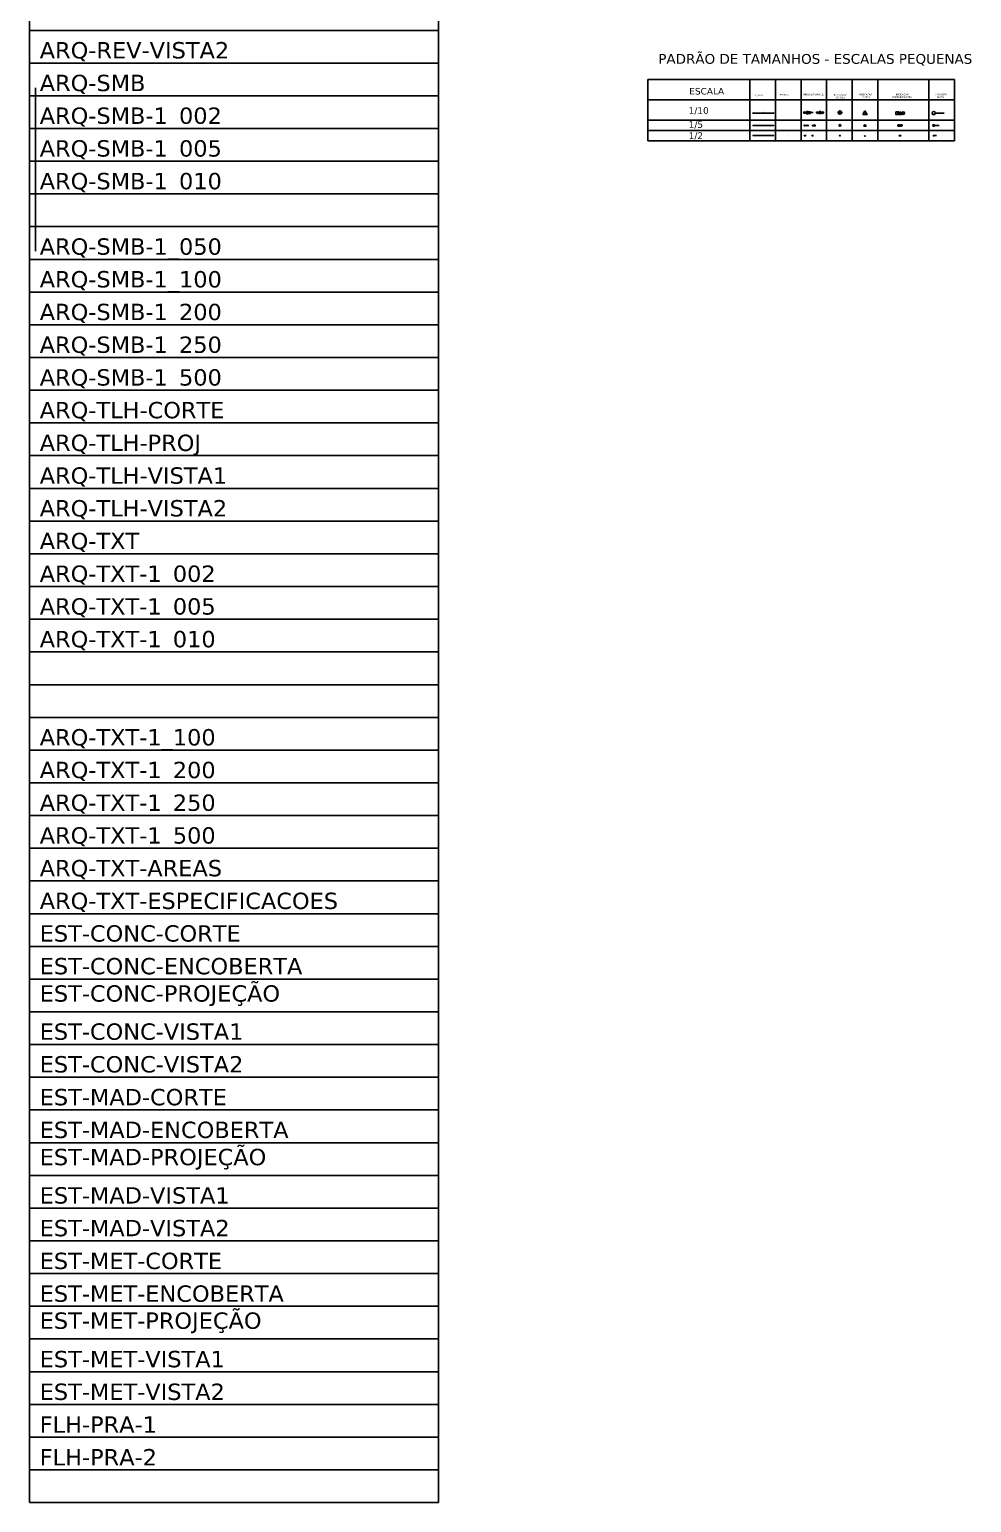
# Model space of a CAD drawing. Header units: inches. Extents: x -64 to 509, y -100 to 268.
# Drawn here: x -63.63 to -40.6, y 195.78 to 231.8 of the extents above; entities that cross this region are included whole.
import ezdxf

# ---------------------------------------------------------------- set-up
doc = ezdxf.new("R2010")
doc.units = ezdxf.units.IN
doc.header["$MEASUREMENT"] = 0
doc.header["$PDMODE"] = 35
for name, pattern in [('C5', [60, 50, -5, 0, -5]), ('CONTINU', [0]), ('DASHDOT', [1, 0.5, -0.25, 0, -0.25]), ('HIDDEN', [0.375, 0.25, -0.125]), ('TRAÇO-2PTOS_P', [0.625, 0.25, -0.125, 0, -0.125, 0, -0.125])]:
    doc.linetypes.add(name, pattern=pattern)
for name, color, linetype in [('ARQ-CTA-1_005', 1, 'Continuous'), ('ARQ-CTA-1_010', 1, 'Continuous'), ('ARQ-EXO-1_002', 251, 'C5'), ('ARQ-EXO-1_005', 251, 'C5'), ('ARQ-EXO-1_010', 251, 'C5'), ('ARQ-REV-VISTA2', 30, 'Continuous'), ('ARQ-SMB', 1, 'Continuous'), ('ARQ-SMB-1_002', 1, 'Continuous'), ('ARQ-SMB-1_005', 1, 'Continuous'), ('ARQ-SMB-1_010', 1, 'Continuous'), ('ARQ-SMB-1_050', 1, 'Continuous'), ('ARQ-SMB-1_100', 1, 'Continuous'), ('ARQ-SMB-1_200', 1, 'Continuous'), ('ARQ-SMB-1_250', 1, 'Continuous'), ('ARQ-SMB-1_500', 1, 'Continuous'), ('ARQ-TLH-CORTE', 4, 'Continuous'), ('ARQ-TLH-PROJ', 8, 'TRAÇO-2PTOS_P'), ('ARQ-TLH-VISTA1', 2, 'Continuous'), ('ARQ-TLH-VISTA2', 1, 'Continuous'), ('ARQ-TXT', 2, 'Continuous'), ('ARQ-TXT-1_002', 2, 'Continuous'), ('ARQ-TXT-1_005', 2, 'Continuous'), ('ARQ-TXT-1_010', 2, 'Continuous'), ('ARQ-TXT-1_100', 2, 'Continuous'), ('ARQ-TXT-1_200', 2, 'Continuous'), ('ARQ-TXT-1_250', 2, 'Continuous'), ('ARQ-TXT-1_500', 2, 'Continuous'), ('ARQ-TXT-AREAS', 2, 'Continuous'), ('ARQ-TXT-ESPECIFICACOES', 2, 'Continuous'), ('EST-CONC-CORTE', 6, 'Continuous'), ('EST-CONC-ENCOBERTA', 9, 'HIDDEN'), ('EST-CONC-PROJEÇÃO', 252, 'TRAÇO-2PTOS_P'), ('EST-CONC-VISTA1', 3, 'Continuous'), ('EST-CONC-VISTA2', 2, 'Continuous'), ('EST-MAD-CORTE', 4, 'Continuous'), ('EST-MAD-ENCOBERTA', 9, 'HIDDEN'), ('EST-MAD-PROJEÇÃO', 251, 'TRAÇO-2PTOS_P'), ('EST-MAD-VISTA1', 2, 'Continuous'), ('EST-MAD-VISTA2', 1, 'Continuous'), ('EST-MET-CORTE', 5, 'Continuous'), ('EST-MET-ENCOBERTA', 9, 'HIDDEN'), ('EST-MET-PROJEÇÃO', 253, 'TRAÇO-2PTOS_P'), ('EST-MET-VISTA1', 1, 'Continuous'), ('EST-MET-VISTA2', 8, 'Continuous'), ('FLH-PRA-01', 1, 'Continuous'), ('FLH-PRA-02', 6, 'Continuous')]:
    doc.layers.add(name, color=color, linetype=linetype)
doc.styles.add('A20', font='arial.ttf', dxfattribs={"height": 0.2})
doc.styles.add('ESC-50-A20', font='romans.shx', dxfattribs={"height": 0.1})
doc.styles.add('FNDE Texto Cota 0005', font='verdana.ttf', dxfattribs={"height": 0.008})
doc.styles.add('FNDE Texto Cota 0010', font='verdana.ttf', dxfattribs={"height": 0.016})
doc.styles.get("Standard").update_dxf_attribs({"font": 'verdana.ttf'})
doc.dimstyles.new('FNDE 1-0005', dxfattribs={"dimscale": 2.5, "dimtxt": 0.008, "dimasz": 0.0025, "dimexe": 0.15, "dimexo": 0.15, "dimgap": 0.0025, "dimtad": 1, "dimzin": 4, "dimdsep": 46, "dimtxsty": 'FNDE Texto Cota 0005', "dimblk": 'tic', "dimcen": 0.15, "dimdle": 0.15, "dimse1": 1, "dimse2": 1, "dimclrd": 251, "dimclre": 251, "dimclrt": 256, "dimaunit": 1, "dimadec": 3, "dimazin": 0, "dimtfac": 1, "dimtix": 1, "dimtmove": 2, "dimatfit": 3, "dimldrblk": 'tic', "dimfxl": 0.15, "dimtvp": 1, "dimtolj": 1, "dimtzin": 0, "dimarcsym": 0})
doc.dimstyles.new('FNDE 1-0010', dxfattribs={"dimscale": 2.5, "dimtxt": 0.016, "dimasz": 0.005, "dimexe": 0.15, "dimexo": 0.15, "dimgap": 0.005, "dimtad": 1, "dimzin": 4, "dimdsep": 46, "dimtxsty": 'FNDE Texto Cota 0010', "dimblk": 'tic', "dimcen": 0.15, "dimdle": 0.15, "dimse1": 1, "dimse2": 1, "dimclrd": 251, "dimclre": 251, "dimclrt": 256, "dimaunit": 1, "dimadec": 3, "dimazin": 0, "dimtfac": 1, "dimtix": 1, "dimtmove": 2, "dimatfit": 3, "dimldrblk": 'tic', "dimfxl": 0.15, "dimtvp": 1, "dimtolj": 1, "dimtzin": 0, "dimarcsym": 0})

# ---------------------------------------------------------------- blocks, each defined once
blk = doc.blocks.new('tic')
at = {"color": 251}
for p, q in [((-1, 0), (1, 0)), ((0, -1), (0, 1))]:
    blk.add_line(p, q, dxfattribs=at)
blk.add_line((-0.6, -0.6), (0.6, 0.6))
blk = doc.blocks.new('*D531')
at = {"layer": 'ARQ-CTA-1_010', "color": 251, "lineweight": -2}
blk.add_line((-45.93, 229.755), (-45.455, 229.755), dxfattribs=at)
at = {"layer": 'DEFPOINTS', "color": 0}
for p in [(-45.942, 229.576), (-45.442, 229.755), (-45.442, 229.576)]:
    blk.add_point(p, dxfattribs=at)
at = {"layer": 'ARQ-CTA-1_010', "color": 251, "lineweight": -2, "xscale": 0.0125, "yscale": 0.0125, "zscale": 0.0125, "rotation": 180}
blk.add_blockref('tic', (-45.942, 229.755), dxfattribs=at)
at = {"layer": 'ARQ-CTA-1_010', "color": 251, "lineweight": -2, "xscale": 0.0125, "yscale": 0.0125, "zscale": 0.0125}
blk.add_blockref('tic', (-45.442, 229.755), dxfattribs=at)
at = {"layer": 'ARQ-CTA-1_010', "insert": (-45.692, 229.776), "char_height": 0.016, "attachment_point": 5, "style": 'FNDE Texto Cota 0010'}
blk.add_mtext('\\A1;.50', dxfattribs=at)
blk = doc.blocks.new('FNDE-Nível Planta-1_010')
at = {"linetype": 'Continuous', "ltscale": 0.5}
h = blk.add_hatch(color=251, dxfattribs=at)
h.paths.add_polyline_path([(135.657, 1.813), (135.657, 1.83, 0.414214), (135.64, 1.813)])
h.paths.add_polyline_path([(135.657, 1.813), (135.657, 1.796, 0.414214), (135.674, 1.813)])
at = {"color": 251}
for p, q in [((135.632, 1.813), (135.674, 1.813)), ((135.657, 1.838), (135.657, 1.788)), ((135.674, 1.813), (135.874, 1.813))]:
    blk.add_line(p, q, dxfattribs=at)
blk.add_circle((135.657, 1.813), 0.0168, dxfattribs=at)
blk = doc.blocks.new('FNDE-Nível Corte-1_010')
blk.add_hatch(color=251).paths.add_polyline_path([(226.791, -13.564), (226.808, -13.564), (226.791, -13.589)])
at = {"color": 251}
for p, q in [((226.766, -13.564), (226.966, -13.564)), ((226.791, -13.538), (226.791, -13.589))]:
    blk.add_line(p, q, dxfattribs=at)
blk.add_lwpolyline([(226.774, -13.564), (226.791, -13.589), (226.808, -13.564)], dxfattribs=at)
blk = doc.blocks.new('*D533')
at = {"layer": 'ARQ-CTA-1_005', "color": 251, "lineweight": -2}
blk.add_line((-45.936, 229.451), (-45.449, 229.451), dxfattribs=at)
at = {"layer": 'DEFPOINTS', "color": 0}
for p in [(-45.942, 229.576), (-45.442, 229.576), (-45.442, 229.451)]:
    blk.add_point(p, dxfattribs=at)
at = {"layer": 'ARQ-CTA-1_005', "color": 251, "lineweight": -2, "xscale": 0.00625, "yscale": 0.00625, "zscale": 0.00625, "rotation": 180}
blk.add_blockref('tic', (-45.942, 229.451), dxfattribs=at)
at = {"layer": 'ARQ-CTA-1_005', "color": 251, "lineweight": -2, "xscale": 0.00625, "yscale": 0.00625, "zscale": 0.00625}
blk.add_blockref('tic', (-45.442, 229.451), dxfattribs=at)
at = {"layer": 'ARQ-CTA-1_005', "insert": (-45.692, 229.462), "char_height": 0.008, "attachment_point": 5, "style": 'FNDE Texto Cota 0005'}
blk.add_mtext('\\A1;.50', dxfattribs=at)
blk = doc.blocks.new('FNDE-Ind Corte-1_010')
blk.add_hatch(color=251).paths.add_polyline_path([(225.268, -13.063), (225.289, -13.063, -1), (225.369, -13.063), (225.391, -13.063), (225.329, -13.002)])
at = {"color": 251, "linetype": 'Continuous'}
blk.add_line((225.391, -13.063), (225.268, -13.063), dxfattribs=at)
blk.add_circle((225.329, -13.063), 0.04, dxfattribs=at)
blk = doc.blocks.new('FNDE-Nível Planta-1_005')
at = {"linetype": 'Continuous', "ltscale": 0.5}
h = blk.add_hatch(color=251, dxfattribs=at)
h.paths.add_polyline_path([(224.095, -13.564), (224.095, -13.547, 0.414214), (224.078, -13.564)])
h.paths.add_polyline_path([(224.095, -13.564), (224.095, -13.58, 0.414214), (224.112, -13.564)])
at = {"color": 251}
for p, q in [((224.07, -13.564), (224.112, -13.564)), ((224.095, -13.538), (224.095, -13.589)), ((224.112, -13.564), (224.312, -13.564))]:
    blk.add_line(p, q, dxfattribs=at)
blk.add_circle((224.095, -13.564), 0.0168, dxfattribs=at)
blk = doc.blocks.new('FNDE-Ind Corte-1_005')
blk.add_hatch(color=251).paths.add_polyline_path([(225.298, -13.597), (225.309, -13.597, -1), (225.349, -13.597), (225.36, -13.597), (225.329, -13.566)])
at = {"color": 251, "linetype": 'Continuous'}
blk.add_line((225.36, -13.597), (225.298, -13.597), dxfattribs=at)
blk.add_circle((225.329, -13.597), 0.02, dxfattribs=at)
blk = doc.blocks.new('FNDE-Nível Corte-1_005')
blk.add_hatch(color=251).paths.add_polyline_path([(224.491, -13.564), (224.508, -13.564), (224.491, -13.589)])
at = {"color": 251}
for p, q in [((224.466, -13.564), (224.666, -13.564)), ((224.491, -13.538), (224.491, -13.589))]:
    blk.add_line(p, q, dxfattribs=at)
blk.add_lwpolyline([(224.474, -13.564), (224.491, -13.589), (224.508, -13.564)], dxfattribs=at)
blk = doc.blocks.new('*D534')
at = {"layer": 'ARQ-CTA-1_005', "color": 251, "lineweight": -2}
blk.add_line((-45.936, 229.201), (-45.449, 229.201), dxfattribs=at)
at = {"layer": 'DEFPOINTS', "color": 0}
for p in [(-45.942, 229.326), (-45.442, 229.326), (-45.442, 229.201)]:
    blk.add_point(p, dxfattribs=at)
at = {"layer": 'ARQ-CTA-1_005', "color": 251, "lineweight": -2, "xscale": 0.00625, "yscale": 0.00625, "zscale": 0.00625, "rotation": 180}
blk.add_blockref('tic', (-45.942, 229.201), dxfattribs=at)
at = {"layer": 'ARQ-CTA-1_005', "color": 251, "lineweight": -2, "xscale": 0.00625, "yscale": 0.00625, "zscale": 0.00625}
blk.add_blockref('tic', (-45.442, 229.201), dxfattribs=at)
at = {"layer": 'ARQ-CTA-1_005', "insert": (-45.692, 229.212), "char_height": 0.008, "attachment_point": 5, "style": 'FNDE Texto Cota 0005'}
blk.add_mtext('\\A1;.50', dxfattribs=at)
blk = doc.blocks.new('FNDE-Nível Planta-1_002')
at = {"linetype": 'Continuous', "ltscale": 0.5}
h = blk.add_hatch(color=251, dxfattribs=at)
h.paths.add_polyline_path([(223.833, -13.628), (223.833, -13.624, 0.414214), (223.83, -13.628)])
h.paths.add_polyline_path([(223.833, -13.628), (223.833, -13.631, 0.414214), (223.836, -13.628)])
at = {"color": 251}
for p, q in [((223.828, -13.628), (223.836, -13.628)), ((223.833, -13.623), (223.833, -13.633)), ((223.836, -13.628), (223.876, -13.628))]:
    blk.add_line(p, q, dxfattribs=at)
blk.add_circle((223.833, -13.628), 0.00336, dxfattribs=at)
blk = doc.blocks.new('FNDE-Nível Corte-1_002')
blk.add_hatch(color=251).paths.add_polyline_path([(224.021, -13.628), (224.024, -13.628), (224.021, -13.633)])
at = {"color": 251}
for p, q in [((224.016, -13.628), (224.056, -13.628)), ((224.021, -13.623), (224.021, -13.633))]:
    blk.add_line(p, q, dxfattribs=at)
blk.add_lwpolyline([(224.017, -13.628), (224.021, -13.633), (224.024, -13.628)], dxfattribs=at)
blk = doc.blocks.new('FNDE-Ind Corte-1_002')
blk.add_hatch(color=251).paths.add_polyline_path([(224.689, -13.628), (224.694, -13.628, -1), (224.714, -13.628), (224.719, -13.628), (224.704, -13.612)])
at = {"color": 251, "linetype": 'Continuous'}
blk.add_line((224.719, -13.628), (224.689, -13.628), dxfattribs=at)
blk.add_circle((224.704, -13.628), 0.01, dxfattribs=at)

msp = doc.modelspace()

# ---------------------------------------------------------------- linework, layer by layer
at = {"color": 251}
for p, q in [((-63.632, 265.376), (-63.632, 195.776)), ((-53.632, 265.376), (-53.632, 195.776)), ((-63.632, 231.776), (-53.632, 231.776)), ((-63.632, 230.976), (-53.632, 230.976)), ((-48.517, 230.576), (-48.517, 229.076)), ((-48.517, 230.576), (-48.517, 229.076)), ((-48.517, 230.576), (-44.142, 230.576)), ((-46.017, 230.576), (-46.017, 229.076)), ((-45.392, 230.576), (-45.392, 229.076)), ((-44.767, 230.576), (-44.767, 229.076)), ((-44.142, 230.576), (-44.142, 229.076)), ((-44.142, 230.576), (-41.017, 230.576)), ((-43.517, 230.576), (-43.517, 229.076)), ((-42.892, 230.576), (-42.892, 229.076)), ((-41.642, 230.576), (-41.642, 229.076)), ((-41.017, 230.576), (-41.017, 229.076)), ((-63.632, 230.176), (-53.632, 230.176)), ((-48.517, 230.076), (-44.142, 230.076)), ((-44.142, 230.076), (-41.017, 230.076)), ((-48.517, 229.576), (-44.142, 229.576)), ((-48.517, 229.576), (-44.142, 229.576)), ((-48.517, 229.576), (-44.142, 229.576)), ((-44.142, 229.576), (-41.017, 229.576)), ((-44.142, 229.576), (-41.017, 229.576)), ((-44.142, 229.576), (-41.017, 229.576)), ((-63.632, 229.376), (-53.632, 229.376)), ((-48.517, 229.326), (-41.017, 229.326)), ((-48.517, 229.076), (-41.017, 229.076)), ((-63.632, 228.576), (-53.632, 228.576)), ((-63.632, 227.776), (-53.632, 227.776)), ((-63.632, 226.976), (-53.632, 226.976)), ((-63.632, 226.176), (-53.632, 226.176)), ((-63.632, 225.376), (-53.632, 225.376)), ((-63.632, 224.576), (-53.632, 224.576)), ((-63.632, 223.776), (-53.632, 223.776)), ((-63.632, 222.976), (-53.632, 222.976)), ((-63.632, 222.176), (-53.632, 222.176)), ((-63.632, 221.376), (-53.632, 221.376)), ((-63.632, 220.576), (-53.632, 220.576)), ((-63.632, 219.776), (-53.632, 219.776)), ((-63.632, 218.976), (-53.632, 218.976)), ((-63.632, 218.176), (-53.632, 218.176)), ((-63.632, 217.376), (-53.632, 217.376)), ((-63.632, 216.576), (-53.632, 216.576)), ((-63.632, 215.776), (-53.632, 215.776)), ((-63.632, 214.976), (-53.632, 214.976)), ((-63.632, 214.176), (-53.632, 214.176)), ((-63.632, 213.376), (-53.632, 213.376)), ((-63.632, 212.576), (-53.632, 212.576)), ((-63.632, 211.776), (-53.632, 211.776)), ((-63.632, 210.976), (-53.632, 210.976)), ((-63.632, 210.176), (-53.632, 210.176)), ((-63.632, 209.376), (-53.632, 209.376)), ((-63.632, 208.576), (-53.632, 208.576)), ((-63.632, 207.776), (-53.632, 207.776)), ((-63.632, 206.976), (-53.632, 206.976)), ((-63.632, 206.176), (-53.632, 206.176)), ((-63.632, 205.376), (-53.632, 205.376)), ((-63.632, 204.576), (-53.632, 204.576)), ((-63.632, 203.776), (-53.632, 203.776)), ((-63.632, 202.976), (-53.632, 202.976)), ((-63.632, 202.176), (-53.632, 202.176)), ((-63.632, 201.376), (-53.632, 201.376)), ((-63.632, 200.576), (-53.632, 200.576)), ((-63.632, 199.776), (-53.632, 199.776)), ((-63.632, 198.976), (-53.632, 198.976)), ((-63.632, 198.176), (-53.632, 198.176)), ((-63.632, 197.376), (-53.632, 197.376)), ((-63.632, 196.576), (-53.632, 196.576)), ((-63.632, 195.776), (-53.632, 195.776))]:
    msp.add_line(p, q, dxfattribs=at)
at = {"color": 1}
msp.add_line((-63.486, 230.374), (-63.486, 226.374), dxfattribs=at)
at = {"layer": 'ARQ-EXO-1_002', "ltscale": 0.004}
msp.add_line((-41.514, 229.201), (-41.459, 229.201), dxfattribs=at)
at = {"layer": 'ARQ-EXO-1_002', "linetype": 'CONTINU'}
msp.add_circle((-41.524, 229.201), 0.01, dxfattribs=at)
at = {"layer": 'ARQ-EXO-1_005', "ltscale": 0.01}
msp.add_line((-41.504, 229.451), (-41.395, 229.451), dxfattribs=at)
at = {"layer": 'ARQ-EXO-1_005', "linetype": 'CONTINU'}
msp.add_circle((-41.524, 229.451), 0.02, dxfattribs=at)
at = {"layer": 'ARQ-EXO-1_010', "ltscale": 0.02}
msp.add_line((-41.485, 229.752), (-41.265, 229.752), dxfattribs=at)
at = {"layer": 'ARQ-EXO-1_010', "linetype": 'CONTINU'}
msp.add_circle((-41.525, 229.752), 0.04, dxfattribs=at)
at = {"layer": 'ARQ-SMB-1_002', "color": 251, "linetype": 'DASHDOT', "ltscale": 0.012}
msp.add_lwpolyline([(-43.817, 229.191, 0.001, 0.001, 0), (-43.817, 229.185, 0.001, 0.001, 0), (-43.867, 229.185, 0, 0, 0)], format="xyseb", dxfattribs=at)
at = {"layer": 'ARQ-SMB-1_002'}
for points in [[(-43.205, 229.207), (-43.215, 229.19), (-43.195, 229.19)], [(-42.367, 229.208), (-42.354, 229.208), (-42.354, 229.195), (-42.367, 229.195)]]:
    msp.add_lwpolyline(points, close=True, dxfattribs=at)
msp.add_lwpolyline([(-42.351, 229.195), (-42.345, 229.208), (-42.338, 229.195), (-42.351, 229.195)], dxfattribs=at)
msp.add_circle((-42.33, 229.201), 0.0064, dxfattribs=at)
at = {"layer": 'ARQ-SMB-1_005'}
for points in [[(-43.205, 229.473), (-43.23, 229.43), (-43.18, 229.43)], [(-42.399, 229.467), (-42.367, 229.467), (-42.367, 229.435), (-42.399, 229.435)]]:
    msp.add_lwpolyline(points, close=True, dxfattribs=at)
msp.add_lwpolyline([(-42.361, 229.435), (-42.345, 229.467), (-42.329, 229.435), (-42.361, 229.435)], dxfattribs=at)
at = {"layer": 'ARQ-SMB-1_005', "color": 251, "linetype": 'DASHDOT', "ltscale": 0.03}
msp.add_lwpolyline([(-43.817, 229.431, 0.002, 0.002, 0), (-43.817, 229.418, 0.002, 0.002, 0), (-43.967, 229.418, 0, 0, 0)], format="xyseb", dxfattribs=at)
at = {"layer": 'ARQ-SMB-1_005'}
msp.add_circle((-42.309, 229.451), 0.016, dxfattribs=at)
at = {"layer": 'ARQ-SMB-1_010', "color": 251, "linetype": 'DASHDOT', "ltscale": 0.06}
msp.add_lwpolyline([(-43.817, 229.726, 0.004, 0.004, 0), (-43.817, 229.699, 0.004, 0.004, 0), (-44.017, 229.699, 0, 0, 0)], format="xyseb", dxfattribs=at)
at = {"layer": 'ARQ-SMB-1_010'}
for points in [[(-43.205, 229.806), (-43.255, 229.719), (-43.155, 229.719)], [(-42.454, 229.784), (-42.39, 229.784), (-42.39, 229.72), (-42.454, 229.72)]]:
    msp.add_lwpolyline(points, close=True, dxfattribs=at)
msp.add_lwpolyline([(-42.377, 229.72), (-42.345, 229.784), (-42.313, 229.72), (-42.377, 229.72)], dxfattribs=at)
msp.add_circle((-42.273, 229.752), 0.032, dxfattribs=at)

# ---------------------------------------------------------------- block references
at = {"layer": 'ARQ-SMB-1_002'}
for name in ['FNDE-Nível Planta-1_002', 'FNDE-Nível Corte-1_002', 'FNDE-Ind Corte-1_002']:
    msp.add_blockref(name, (-268.522, 242.829), dxfattribs=at)
at = {"layer": 'ARQ-SMB-1_005', "xscale": 0.5, "yscale": 0.5, "zscale": 0.5}
for name in ['FNDE-Nível Planta-1_005', 'FNDE-Nível Corte-1_005']:
    msp.add_blockref(name, (-156.736, 236.233), dxfattribs=at)
at = {"layer": 'ARQ-SMB-1_005'}
msp.add_blockref('FNDE-Ind Corte-1_005', (-269.147, 243.048), dxfattribs=at)
at = {"layer": 'ARQ-SMB-1_010'}
for name, p in [('FNDE-Ind Corte-1_010', (-269.147, 242.829)), ('FNDE-Nível Planta-1_010', (-180.346, 227.952)), ('FNDE-Nível Corte-1_010', (-271.169, 243.329))]:
    msp.add_blockref(name, p, dxfattribs=at)

# ---------------------------------------------------------------- texts
at = {"layer": 'ARQ-REV-VISTA2', "insert": (-63.382, 231.49), "char_height": 0.4, "attachment_point": 1}
msp.add_mtext_dynamic_manual_height_columns('{\\fVerdana|b0|i0|c0|p34;ARQ-REV-VISTA2}', width=14.41568, gutter_width=12.5, heights=[0], dxfattribs=at)
at = {"layer": 'ARQ-SMB', "insert": (-63.382, 230.69), "char_height": 0.4, "attachment_point": 1}
msp.add_mtext_dynamic_manual_height_columns('{\\fVerdana|b0|i0|c0|p34;ARQ-SMB}', width=14.41568, gutter_width=12.5, heights=[0], dxfattribs=at)
at = {"layer": 'ARQ-SMB-1_002', "insert": (-63.382, 229.89), "char_height": 0.4, "attachment_point": 1}
msp.add_mtext_dynamic_manual_height_columns('{\\fVerdana|b0|i0|c0|p34;ARQ-SMB-1_002}', width=14.41568, gutter_width=12.5, heights=[0], dxfattribs=at)
at = {"layer": 'ARQ-SMB-1_002', "style": 'ESC-50-A20'}
for tag, p, s in [('+0.00(NA)', (-44.682, 229.204), 'NA'), ('+0.00(NO)', (-44.682, 229.196), 'NO'), ('+0.00(NA)', (-44.495, 229.204), 'NA'), ('+0.00(NO)', (-44.495, 229.196), 'NO')]:
    msp.add_attdef(tag, p, s, height=0.0032, dxfattribs=at)
at = {"layer": 'ARQ-SMB-1_005', "insert": (-63.382, 229.09), "char_height": 0.4, "attachment_point": 1}
msp.add_mtext_dynamic_manual_height_columns('{\\fVerdana|b0|i0|c0|p34;ARQ-SMB-1_005}', width=14.41568, gutter_width=12.5, heights=[0], dxfattribs=at)
at = {"layer": 'ARQ-SMB-1_005', "style": 'ESC-50-A20'}
for tag, p, s in [('+0.00(NA)', (-44.673, 229.457), 'NA'), ('+0.00(NA)', (-44.475, 229.457), 'NA'), ('+0.00(NO)', (-44.673, 229.438), 'NO'), ('+0.00(NO)', (-44.475, 229.439), 'NO')]:
    msp.add_attdef(tag, p, s, height=0.008, dxfattribs=at)
at = {"layer": 'ARQ-SMB-1_010', "insert": (-63.382, 228.29), "char_height": 0.4, "attachment_point": 1}
msp.add_mtext_dynamic_manual_height_columns('{\\fVerdana|b0|i0|c0|p34;ARQ-SMB-1_010}', width=14.41568, gutter_width=12.5, heights=[0], dxfattribs=at)
at = {"layer": 'ARQ-SMB-1_010', "style": 'ESC-50-A20'}
for tag, p, s in [('+0.00(NA)', (-44.658, 229.777), 'NA'), ('+0.00(NO)', (-44.657, 229.738), 'NO'), ('+0.00(NA)', (-44.347, 229.776), 'NA'), ('+0.00(NO)', (-44.347, 229.74), 'NO')]:
    msp.add_attdef(tag, p, s, height=0.016, dxfattribs=at)
at = {"layer": 'ARQ-SMB-1_050', "insert": (-63.382, 226.69), "char_height": 0.4, "attachment_point": 1}
msp.add_mtext_dynamic_manual_height_columns('{\\fVerdana|b0|i0|c0|p34;ARQ-SMB-1_050}', width=14.41568, gutter_width=12.5, heights=[0], dxfattribs=at)
at = {"layer": 'ARQ-SMB-1_100', "insert": (-63.382, 225.89), "char_height": 0.4, "attachment_point": 1}
msp.add_mtext_dynamic_manual_height_columns('{\\fVerdana|b0|i0|c0|p34;ARQ-SMB-1_100}', width=14.41568, gutter_width=12.5, heights=[0], dxfattribs=at)
at = {"layer": 'ARQ-SMB-1_200', "insert": (-63.382, 225.09), "char_height": 0.4, "attachment_point": 1}
msp.add_mtext_dynamic_manual_height_columns('{\\fVerdana|b0|i0|c0|p34;ARQ-SMB-1_200}', width=14.41568, gutter_width=12.5, heights=[0], dxfattribs=at)
at = {"layer": 'ARQ-SMB-1_250', "insert": (-63.382, 224.29), "char_height": 0.4, "attachment_point": 1}
msp.add_mtext_dynamic_manual_height_columns('{\\fVerdana|b0|i0|c0|p34;ARQ-SMB-1_250}', width=14.41568, gutter_width=12.5, heights=[0], dxfattribs=at)
at = {"layer": 'ARQ-SMB-1_500', "insert": (-63.382, 223.49), "char_height": 0.4, "attachment_point": 1}
msp.add_mtext_dynamic_manual_height_columns('{\\fVerdana|b0|i0|c0|p34;ARQ-SMB-1_500}', width=14.41568, gutter_width=12.5, heights=[0], dxfattribs=at)
at = {"layer": 'ARQ-TLH-CORTE', "insert": (-63.382, 222.69), "char_height": 0.4, "attachment_point": 1}
msp.add_mtext_dynamic_manual_height_columns('{\\fVerdana|b0|i0|c0|p34;ARQ-TLH-CORTE}', width=14.41568, gutter_width=12.5, heights=[0], dxfattribs=at)
at = {"layer": 'ARQ-TLH-PROJ', "insert": (-63.382, 221.89), "char_height": 0.4, "attachment_point": 1}
msp.add_mtext_dynamic_manual_height_columns('{\\fVerdana|b0|i0|c0|p34;ARQ-TLH-PROJ}', width=14.41568, gutter_width=12.5, heights=[0], dxfattribs=at)
at = {"layer": 'ARQ-TLH-VISTA1', "insert": (-63.382, 221.09), "char_height": 0.4, "attachment_point": 1}
msp.add_mtext_dynamic_manual_height_columns('{\\fVerdana|b0|i0|c0|p34;ARQ-TLH-VISTA1}', width=14.41568, gutter_width=12.5, heights=[0], dxfattribs=at)
at = {"layer": 'ARQ-TLH-VISTA2', "insert": (-63.382, 220.29), "char_height": 0.4, "attachment_point": 1}
msp.add_mtext_dynamic_manual_height_columns('{\\fVerdana|b0|i0|c0|p34;ARQ-TLH-VISTA2}', width=14.41568, gutter_width=12.5, heights=[0], dxfattribs=at)
at = {"layer": 'ARQ-TXT', "attachment_point": 1, "style": 'ESC-50-A20'}
for s, width, gutter_width, insert, char_height in [('{\\fVerdana|b0|i0|c0|p34;PADRÃO DE TAMANHOS - ESCALAS PEQUENAS}', 28.46315, 12.5, (-48.258, 231.198), 0.24), ('{\\fVerdana|b0|i0|c0|p34;ESCALA}', 8.52818, 0.5, (-47.502, 230.368), 0.16), ('{\\fVerdana|b0|i0|c0|p34;COTAS}', 8.52818, 0.5, (-45.882, 230.207), 0.04), ('{\\fVerdana|b0|i0|c0|p34;TEXTOS}', 8.52818, 0.5, (-45.293, 230.216), 0.04), ('{\\fVerdana|b0|i0|c0|p34;INDICAÇÃO NIVEIS}', 16.94727, 0.5, (-44.718, 230.23), 0.04), ('\\pi0.77816;{\\fVerdana|b0|i0|c0|p34;INDICAÇÃO\\P\\pi0.82739;CORTES}', 1.87478, 0.5, (-44.742, 230.222), 0.04), ('\\pi0.77816;{\\fVerdana|b0|i0|c0|p34;INDICAÇÃO\\P\\pi0.82556; VISTAS}', 1.87478, 0.5, (-44.117, 230.226), 0.04), ('\\pi0.86032;{\\fVerdana|b0|i0|c0|p34;INDICAÇÃO\\P\\pi0.7804;ESPECIFICAÇÕES}', 2.03911, 0.5, (-43.31, 230.228), 0.04), ('\\pi0.86032;{\\fVerdana|b0|i0|c0|p34;INDICAÇÃO\\P\\pi0.93555;EIXOS}', 2.03911, 0.5, (-42.378, 230.226), 0.04), ('{\\fVerdana|b0|i0|c0|p34;1/10}', 8.52818, 0.5, (-47.517, 229.896), 0.16), ('{\\fVerdana|b0|i0|c0|p34;1/5}', 8.52818, 0.5, (-47.517, 229.553), 0.16), ('{\\fVerdana|b0|i0|c0|p34;1/2}', 8.52818, 0.5, (-47.517, 229.281), 0.16)]:
    msp.add_mtext_dynamic_manual_height_columns(s, width=width, gutter_width=gutter_width, heights=[0], dxfattribs=dict(at, insert=insert, char_height=char_height))
at = {"layer": 'ARQ-TXT', "insert": (-63.382, 219.49), "char_height": 0.4, "attachment_point": 1}
msp.add_mtext_dynamic_manual_height_columns('{\\fVerdana|b0|i0|c0|p34;ARQ-TXT}', width=14.41568, gutter_width=12.5, heights=[0], dxfattribs=at)
at = {"layer": 'ARQ-TXT-1_002', "insert": (-45.087, 229.205), "char_height": 0.0032, "attachment_point": 1, "style": 'ESC-50-A20'}
msp.add_mtext_dynamic_manual_height_columns('{\\fVerdana|b0|i0|c0|p34;TEXTO}', width=8.52818, gutter_width=0.5, heights=[0], dxfattribs=at)
at = {"layer": 'ARQ-TXT-1_002', "attachment_point": 1}
for s, insert, char_height, width, style in [('VX-XX', (-43.211, 229.195), 0.0032, 1.70564, 'ESC-50-A20'), ('{\\fVerdana|b0|i0|c0|p34;1}', (-42.362, 229.204), 0.0048, 0.00345, 'A20'), ('1', (-42.346, 229.204), 0.0048, 0.00345, 'A20'), ('1', (-42.332, 229.204), 0.0048, 0.00345, 'A20'), ('X', (-41.527, 229.206), 0.006, 0.00431, 'A20')]:
    msp.add_mtext(s, dxfattribs=dict(at, insert=insert, char_height=char_height, width=width, style=style))
at = {"layer": 'ARQ-TXT-1_002', "insert": (-63.382, 218.69), "char_height": 0.4, "attachment_point": 1}
msp.add_mtext_dynamic_manual_height_columns('{\\fVerdana|b0|i0|c0|p34;ARQ-TXT-1_002}', width=14.41568, gutter_width=12.5, heights=[0], dxfattribs=at)
at = {"layer": 'ARQ-TXT-1_005', "insert": (-45.098, 229.46), "char_height": 0.008, "attachment_point": 1, "style": 'ESC-50-A20'}
msp.add_mtext_dynamic_manual_height_columns('{\\fVerdana|b0|i0|c0|p34;TEXTO}', width=8.52818, gutter_width=0.5, heights=[0], dxfattribs=at)
at = {"layer": 'ARQ-TXT-1_005', "attachment_point": 1}
for s, insert, char_height, width, style in [('X', (-43.821, 229.464), 0.008, 0.42641, 'ESC-50-A20'), ('{\\fVerdana|b0|i0|c0|p34;1}', (-42.387, 229.458), 0.012, 0.00863, 'A20'), ('1', (-42.348, 229.458), 0.012, 0.00863, 'A20'), ('1', (-42.313, 229.458), 0.012, 0.00863, 'A20'), ('X', (-41.53, 229.46), 0.012, 0.00863, 'A20'), ('PE-XX', (-43.834, 229.449), 0.008, 0.42641, 'ESC-50-A20'), ('VX-XX', (-43.221, 229.442), 0.008, 4.26409, 'ESC-50-A20')]:
    msp.add_mtext(s, dxfattribs=dict(at, insert=insert, char_height=char_height, width=width, style=style))
at = {"layer": 'ARQ-TXT-1_005', "insert": (-63.382, 217.89), "char_height": 0.4, "attachment_point": 1}
msp.add_mtext_dynamic_manual_height_columns('{\\fVerdana|b0|i0|c0|p34;ARQ-TXT-1_005}', width=14.41568, gutter_width=12.5, heights=[0], dxfattribs=at)
at = {"layer": 'ARQ-TXT-1_010', "attachment_point": 1}
for s, insert, char_height, width, style in [('PE-XX', (-43.85, 229.761), 0.016, 0.85282, 'ESC-50-A20'), ('X', (-43.824, 229.79), 0.016, 0.85282, 'ESC-50-A20'), ('VX-XX', (-43.237, 229.744), 0.016, 8.52818, 'ESC-50-A20'), ('{\\fVerdana|b0|i0|c0|p34;1}', (-42.429, 229.765), 0.024, 0.01725, 'A20'), ('1', (-42.352, 229.765), 0.024, 0.01725, 'A20'), ('1', (-42.28, 229.765), 0.024, 0.01725, 'A20'), ('X', (-41.536, 229.769), 0.024, 0.01725, 'A20')]:
    msp.add_mtext(s, dxfattribs=dict(at, insert=insert, char_height=char_height, width=width, style=style))
at = {"layer": 'ARQ-TXT-1_010', "insert": (-63.382, 217.09), "char_height": 0.4, "attachment_point": 1}
msp.add_mtext_dynamic_manual_height_columns('{\\fVerdana|b0|i0|c0|p34;ARQ-TXT-1_010}', width=14.41568, gutter_width=12.5, heights=[0], dxfattribs=at)
at = {"layer": 'ARQ-TXT-1_100', "char_height": 0.004, "width": 0.2132, "attachment_point": 1, "style": 'ESC-50-A20'}
for s, insert in [('PE-XX', (-43.826, 229.2)), ('X', (-43.819, 229.207))]:
    msp.add_mtext(s, dxfattribs=dict(at, insert=insert))
at = {"layer": 'ARQ-TXT-1_100', "insert": (-63.382, 214.69), "char_height": 0.4, "attachment_point": 1}
msp.add_mtext_dynamic_manual_height_columns('{\\fVerdana|b0|i0|c0|p34;ARQ-TXT-1_100}', width=14.41568, gutter_width=12.5, heights=[0], dxfattribs=at)
at = {"layer": 'ARQ-TXT-1_200', "insert": (-63.382, 213.89), "char_height": 0.4, "attachment_point": 1}
msp.add_mtext_dynamic_manual_height_columns('{\\fVerdana|b0|i0|c0|p34;ARQ-TXT-1_200}', width=14.41568, gutter_width=12.5, heights=[0], dxfattribs=at)
at = {"layer": 'ARQ-TXT-1_250', "insert": (-63.382, 213.09), "char_height": 0.4, "attachment_point": 1}
msp.add_mtext_dynamic_manual_height_columns('{\\fVerdana|b0|i0|c0|p34;ARQ-TXT-1_250}', width=14.41568, gutter_width=12.5, heights=[0], dxfattribs=at)
at = {"layer": 'ARQ-TXT-1_500', "insert": (-63.382, 212.29), "char_height": 0.4, "attachment_point": 1}
msp.add_mtext_dynamic_manual_height_columns('{\\fVerdana|b0|i0|c0|p34;ARQ-TXT-1_500}', width=14.41568, gutter_width=12.5, heights=[0], dxfattribs=at)
at = {"layer": 'ARQ-TXT-AREAS', "insert": (-63.382, 211.49), "char_height": 0.4, "attachment_point": 1}
msp.add_mtext_dynamic_manual_height_columns('{\\fVerdana|b0|i0|c0|p34;ARQ-TXT-AREAS}', width=14.41568, gutter_width=12.5, heights=[0], dxfattribs=at)
at = {"layer": 'ARQ-TXT-ESPECIFICACOES', "insert": (-63.382, 210.69), "char_height": 0.4, "attachment_point": 1}
msp.add_mtext_dynamic_manual_height_columns('{\\fVerdana|b0|i0|c0|p34;ARQ-TXT-ESPECIFICACOES}', width=14.41568, gutter_width=12.5, heights=[0], dxfattribs=at)
at = {"layer": 'EST-CONC-CORTE', "insert": (-63.382, 209.893), "char_height": 0.4, "attachment_point": 1}
msp.add_mtext_dynamic_manual_height_columns('{\\fVerdana|b0|i0|c0|p34;EST-CONC-CORTE}', width=14.41568, gutter_width=12.5, heights=[0], dxfattribs=at)
at = {"layer": 'EST-CONC-ENCOBERTA', "insert": (-63.382, 209.093), "char_height": 0.4, "attachment_point": 1}
msp.add_mtext_dynamic_manual_height_columns('{\\fVerdana|b0|i0|c0|p34;EST-CONC-ENCOBERTA}', width=14.41568, gutter_width=12.5, heights=[0], dxfattribs=at)
at = {"layer": 'EST-CONC-PROJEÇÃO', "insert": (-63.382, 208.425), "char_height": 0.4, "attachment_point": 1}
msp.add_mtext_dynamic_manual_height_columns('{\\fVerdana|b0|i0|c0|p34;EST-CONC-PROJEÇÃO}', width=14.41568, gutter_width=12.5, heights=[0], dxfattribs=at)
at = {"layer": 'EST-CONC-VISTA1', "insert": (-63.382, 207.493), "char_height": 0.4, "attachment_point": 1}
msp.add_mtext_dynamic_manual_height_columns('{\\fVerdana|b0|i0|c0|p34;EST-CONC-VISTA1}', width=14.41568, gutter_width=12.5, heights=[0], dxfattribs=at)
at = {"layer": 'EST-CONC-VISTA2', "insert": (-63.382, 206.693), "char_height": 0.4, "attachment_point": 1}
msp.add_mtext_dynamic_manual_height_columns('{\\fVerdana|b0|i0|c0|p34;EST-CONC-VISTA2}', width=14.41568, gutter_width=12.5, heights=[0], dxfattribs=at)
at = {"layer": 'EST-MAD-CORTE', "insert": (-63.382, 205.89), "char_height": 0.4, "attachment_point": 1}
msp.add_mtext_dynamic_manual_height_columns('{\\fVerdana|b0|i0|c0|p34;EST-MAD-CORTE}', width=14.41568, gutter_width=12.5, heights=[0], dxfattribs=at)
at = {"layer": 'EST-MAD-ENCOBERTA', "insert": (-63.382, 205.09), "char_height": 0.4, "attachment_point": 1}
msp.add_mtext_dynamic_manual_height_columns('{\\fVerdana|b0|i0|c0|p34;EST-MAD-ENCOBERTA}', width=14.41568, gutter_width=12.5, heights=[0], dxfattribs=at)
at = {"layer": 'EST-MAD-PROJEÇÃO', "insert": (-63.382, 204.425), "char_height": 0.4, "attachment_point": 1}
msp.add_mtext_dynamic_manual_height_columns('{\\fVerdana|b0|i0|c0|p34;EST-MAD-PROJEÇÃO}', width=14.41568, gutter_width=12.5, heights=[0], dxfattribs=at)
at = {"layer": 'EST-MAD-VISTA1', "insert": (-63.382, 203.487), "char_height": 0.4, "attachment_point": 1}
msp.add_mtext_dynamic_manual_height_columns('{\\fVerdana|b0|i0|c0|p34;EST-MAD-VISTA1}', width=14.41568, gutter_width=12.5, heights=[0], dxfattribs=at)
at = {"layer": 'EST-MAD-VISTA2', "insert": (-63.382, 202.688), "char_height": 0.4, "attachment_point": 1}
msp.add_mtext_dynamic_manual_height_columns('{\\fVerdana|b0|i0|c0|p34;EST-MAD-VISTA2}', width=14.41568, gutter_width=12.5, heights=[0], dxfattribs=at)
at = {"layer": 'EST-MET-CORTE', "insert": (-63.382, 201.886), "char_height": 0.4, "attachment_point": 1}
msp.add_mtext_dynamic_manual_height_columns('{\\fVerdana|b0|i0|c0|p34;EST-MET-CORTE}', width=14.41568, gutter_width=12.5, heights=[0], dxfattribs=at)
at = {"layer": 'EST-MET-ENCOBERTA', "insert": (-63.382, 201.086), "char_height": 0.4, "attachment_point": 1}
msp.add_mtext_dynamic_manual_height_columns('{\\fVerdana|b0|i0|c0|p34;EST-MET-ENCOBERTA}', width=14.41568, gutter_width=12.5, heights=[0], dxfattribs=at)
at = {"layer": 'EST-MET-PROJEÇÃO', "insert": (-63.382, 200.425), "char_height": 0.4, "attachment_point": 1}
msp.add_mtext_dynamic_manual_height_columns('{\\fVerdana|b0|i0|c0|p34;EST-MET-PROJEÇÃO}', width=14.41568, gutter_width=12.5, heights=[0], dxfattribs=at)
at = {"layer": 'EST-MET-VISTA1', "insert": (-63.382, 199.484), "char_height": 0.4, "attachment_point": 1}
msp.add_mtext_dynamic_manual_height_columns('{\\fVerdana|b0|i0|c0|p34;EST-MET-VISTA1}', width=14.41568, gutter_width=12.5, heights=[0], dxfattribs=at)
at = {"layer": 'EST-MET-VISTA2', "insert": (-63.382, 198.685), "char_height": 0.4, "attachment_point": 1}
msp.add_mtext_dynamic_manual_height_columns('{\\fVerdana|b0|i0|c0|p34;EST-MET-VISTA2}', width=14.41568, gutter_width=12.5, heights=[0], dxfattribs=at)
at = {"layer": 'FLH-PRA-01', "insert": (-63.382, 197.884), "char_height": 0.4, "attachment_point": 1}
msp.add_mtext_dynamic_manual_height_columns('{\\fVerdana|b0|i0|c0|p34;FLH-PRA-1}', width=14.41568, gutter_width=12.5, heights=[0], dxfattribs=at)
at = {"layer": 'FLH-PRA-02', "insert": (-63.382, 197.085), "char_height": 0.4, "attachment_point": 1}
msp.add_mtext_dynamic_manual_height_columns('{\\fVerdana|b0|i0|c0|p34;FLH-PRA-2}', width=14.41568, gutter_width=12.5, heights=[0], dxfattribs=at)

# ---------------------------------------------------------------- dimensions: what is measured, and where the dimension line sits
at = {"layer": 'ARQ-CTA-1_005'}
for base, p1, p2, picture, middle in [((-45.442, 229.451), (-45.942, 229.576), (-45.442, 229.576), '*D533', (-45.692, 229.462)), ((-45.442, 229.201), (-45.942, 229.326), (-45.442, 229.326), '*D534', (-45.692, 229.212))]:
    dim = msp.add_linear_dim(base=base, p1=p1, p2=p2, dimstyle='FNDE 1-0005', dxfattribs=at)
    dim.commit()
    dim.dimension.update_dxf_attribs({"geometry": picture, "text_midpoint": middle})
at = {"layer": 'ARQ-CTA-1_010'}
dim = msp.add_linear_dim(base=(-45.442, 229.755), p1=(-45.942, 229.576), p2=(-45.442, 229.576), dimstyle='FNDE 1-0010', dxfattribs=at)
dim.commit()
dim.dimension.update_dxf_attribs({"geometry": '*D531', "text_midpoint": (-45.692, 229.776)})

doc.saveas('drawing.dxf')
